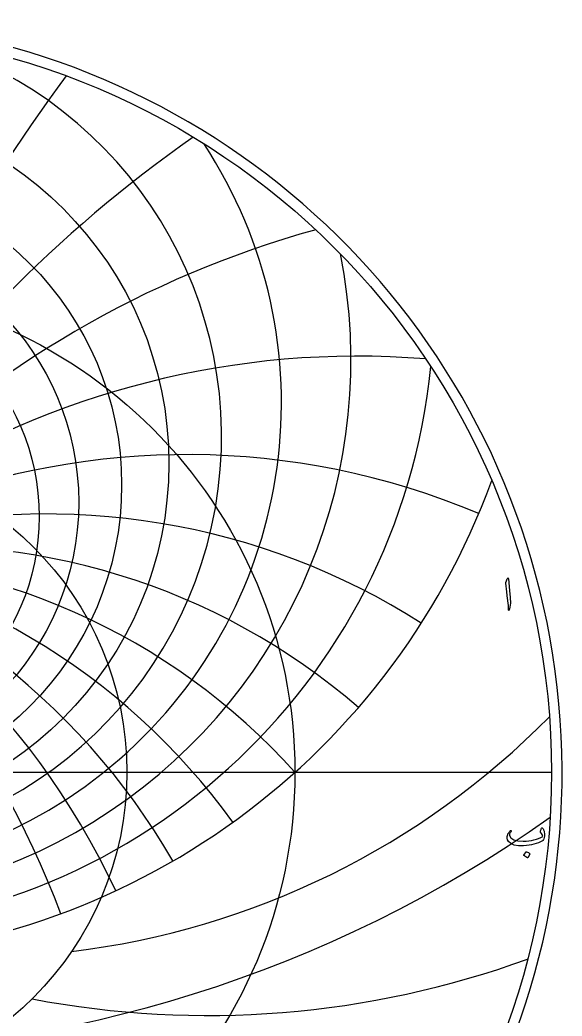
# Model space of a CAD drawing. Header units: millimetres. Extents: x -62 to 62, y -62 to 63.
# Drawn here: x 17.3 to 61.6, y -20 to 61.6 of the extents above; entities that cross this region are included whole.
import ezdxf

# ---------------------------------------------------------------- set-up
doc = ezdxf.new("R2010")
doc.units = ezdxf.units.MM
for name, color, linetype in [('CUT_OUTER', 1, 'Continuous'), ('ENGRAVE', 7, 'Continuous'), ('ENGRAVE_FINE', 8, 'Continuous'), ('TEXT', 5, 'Continuous')]:
    doc.layers.add(name, color=color, linetype=linetype)

msp = doc.modelspace()

# ---------------------------------------------------------------- linework, layer by layer
at = {"layer": 'CUT_OUTER'}
msp.add_arc((-0.0002, -0.0002), 61.6124, 137.460696, 87.802279, dxfattribs=at)
at = {"layer": 'ENGRAVE'}
msp.add_lwpolyline([(-60.75, 0), (60.75, 0)], dxfattribs=at)
for centre, radius in [((0, 0), 60.75), ((0, 25.277), 29.4566), ((0, 23.5116), 25.5957), ((0, 22.0825), 22.0825), ((0, 0), 39.7663), ((0, 20.9252), 18.8411), ((0, 0), 26.0306)]:
    msp.add_circle(centre, radius, dxfattribs=at)
for centre, radius, start, end in [((0, 27.4682), 33.7666, 104.505507, 75.494493), ((0, 30.2123), 38.6649, 146.69677, 33.30323), ((0, 33.6952), 44.3506, 168.649585, 11.350415), ((0, 38.1979), 51.1187, 185.608142, 354.391858), ((0, 44.165), 59.4298, 199.959035, 340.040965), ((0, -35.8057), 53.5108, 42, 138), ((0, -35.8057), 53.5108, 42, 138), ((13.6023, 50.7645), 65.9046, 276.888696, 315.464274), ((32.6231, 56.5048), 76.4095, 259.171247, 290.03171)]:
    msp.add_arc(centre, radius, start, end, dxfattribs=at)
at = {"layer": 'ENGRAVE_FINE'}
for centre, radius, start, end in [((147.0198, -35.8057), 156.4552, 143.623611, 172.255615), ((147.0198, -35.8057), 156.4552, 143.623611, 172.255615), ((92.6835, -35.8057), 107.0217, 124.896804, 168.254866), ((92.6835, -35.8057), 107.0217, 124.896804, 168.254866), ((63.7717, -35.8057), 83.2481, 105.542439, 164.092802), ((63.7717, -35.8057), 83.2481, 105.542439, 164.092802), ((-44.9009, -35.8057), 69.8534, 20.296793, 94.565762), ((-44.9009, -35.8057), 69.8534, 20.296793, 94.565762), ((44.9009, -35.8057), 69.8534, 85.434238, 159.703207), ((44.9009, -35.8057), 69.8534, 85.434238, 159.703207), ((-30.8945, -35.8057), 61.789, 24.992282, 112.762358), ((-30.8945, -35.8057), 61.789, 24.992282, 112.762358), ((30.8945, -35.8057), 61.789, 67.237642, 155.007718), ((30.8945, -35.8057), 61.789, 67.237642, 155.007718), ((-19.4764, -35.8057), 56.9451, 30.089288, 122.535602), ((-19.4764, -35.8057), 56.9451, 30.089288, 122.535602), ((19.4764, -35.8057), 56.9451, 57.464398, 149.910712), ((19.4764, -35.8057), 56.9451, 57.464398, 149.910712), ((-9.4354, -35.8057), 54.3363, 35.707517, 130.834526), ((-9.4354, -35.8057), 54.3363, 35.707517, 130.834526), ((9.4354, -35.8057), 54.3363, 49.165474, 144.292483), ((9.4354, -35.8057), 54.3363, 49.165474, 144.292483), ((0, 82.0633), 105.0224, 234.73332, 305.26668)]:
    msp.add_arc(centre, radius, start, end, dxfattribs=at)
at = {"layer": 'TEXT'}
for points in [[(57.1271, 15.8167), (57.1638, 15.8875), (57.1933, 15.9125), (57.2155, 15.8914), (57.2306, 15.8243), (57.3188, 14.8854), (57.3712, 14.3091), (57.3829, 13.8488), (57.354, 13.5044), (57.2843, 13.2759), (57.2716, 13.2572), (57.2603, 13.2471), (57.2505, 13.2457), (57.2421, 13.2529), (57.2354, 13.2641), (57.2306, 13.2787), (57.2277, 13.2967), (57.2268, 13.318), (57.2268, 13.484), (57.2191, 13.66), (57.2038, 13.8462), (57.1808, 14.0423), (57.1758, 14.0936), (57.1607, 14.232), (57.1355, 14.4576), (57.1003, 14.7704), (57.016, 15.4641), (57.0141, 15.501), (57.016, 15.535), (57.0218, 15.5661), (57.0313, 15.5944)], [(60.0162, -4.5634), (60.042, -4.5957), (60.0656, -4.6314), (60.087, -4.6704), (60.1063, -4.7128), (60.1234, -4.7583), (60.1384, -4.8067), (60.1512, -4.858), (60.1618, -4.9121), (60.1757, -5.0208), (60.1791, -5.1286), (60.1719, -5.2354), (60.1542, -5.3413), (60.1273, -5.4357), (60.0929, -5.5118), (60.0507, -5.5698), (60.0009, -5.6096), (59.8428, -5.6932), (59.6751, -5.7676), (59.4979, -5.833), (59.3111, -5.8893), (59.1147, -5.936), (58.9087, -5.9727), (58.6931, -5.9993), (58.468, -6.0158), (58.046, -6.0115), (57.6996, -5.9525), (57.429, -5.839), (57.234, -5.6709), (57.154, -5.5394), (57.1171, -5.3978), (57.1233, -5.2462), (57.1727, -5.0845), (57.1893, -5.0497), (57.2086, -5.0141), (57.2305, -4.9778), (57.2551, -4.9408), (57.2823, -4.9031), (57.3121, -4.8647), (57.3445, -4.8255), (57.3796, -4.7856), (57.3914, -4.7744), (57.4036, -4.7674), (57.4163, -4.7648), (57.4294, -4.7665), (57.4383, -4.7698), (57.4457, -4.776), (57.4517, -4.7851), (57.4563, -4.7971), (57.4584, -4.8084), (57.4572, -4.8192), (57.4527, -4.8295), (57.4448, -4.8393), (57.412, -4.8783), (57.3825, -4.9188), (57.3564, -4.9607), (57.3336, -5.0041), (57.3181, -5.0455), (57.3097, -5.0855), (57.3085, -5.1241), (57.3145, -5.1612), (57.4342, -5.3779), (57.6594, -5.53), (57.9899, -5.6175), (58.4258, -5.6402), (58.6655, -5.631), (58.8938, -5.611), (59.111, -5.5802), (59.3168, -5.5387), (59.5117, -5.4863), (59.6957, -5.4232), (59.869, -5.3493), (60.0315, -5.2647), (60.0157, -5.1856), (59.9798, -5.098), (59.9238, -5.0017), (59.8476, -4.8968), (59.8452, -4.8867), (59.8457, -4.868), (59.849, -4.8407), (59.8553, -4.8048), (59.8569, -4.8012), (59.8581, -4.7981), (59.8588, -4.7954), (59.8591, -4.7933), (59.8715, -4.7444), (59.8897, -4.6898), (59.9137, -4.6295), (59.9434, -4.5634), (59.9566, -4.5432), (59.9731, -4.5365), (59.993, -4.5432), (60.0162, -4.5634)], [(58.6788, -6.514), (58.6835, -6.5092), (58.6902, -6.5063), (58.6989, -6.5053), (58.7094, -6.5063), (58.7839, -6.5365), (58.8541, -6.5734), (58.9199, -6.617), (58.9815, -6.6673), (58.9875, -6.6749), (58.9901, -6.6826), (58.9894, -6.6903), (58.9853, -6.6979), (58.8052, -6.9892), (58.7985, -6.9961), (58.7899, -6.9978), (58.7793, -6.9942), (58.7669, -6.9853), (58.7561, -6.9777), (58.7391, -6.9662), (58.7159, -6.9508), (58.6864, -6.9317), (58.6503, -6.9087), (58.6069, -6.8819), (58.5564, -6.8512), (58.4986, -6.8167), (58.491, -6.811), (58.4871, -6.8052), (58.4871, -6.7995), (58.491, -6.7937)]]:
    msp.add_lwpolyline(points, close=True, dxfattribs=at)

doc.saveas('drawing.dxf')
